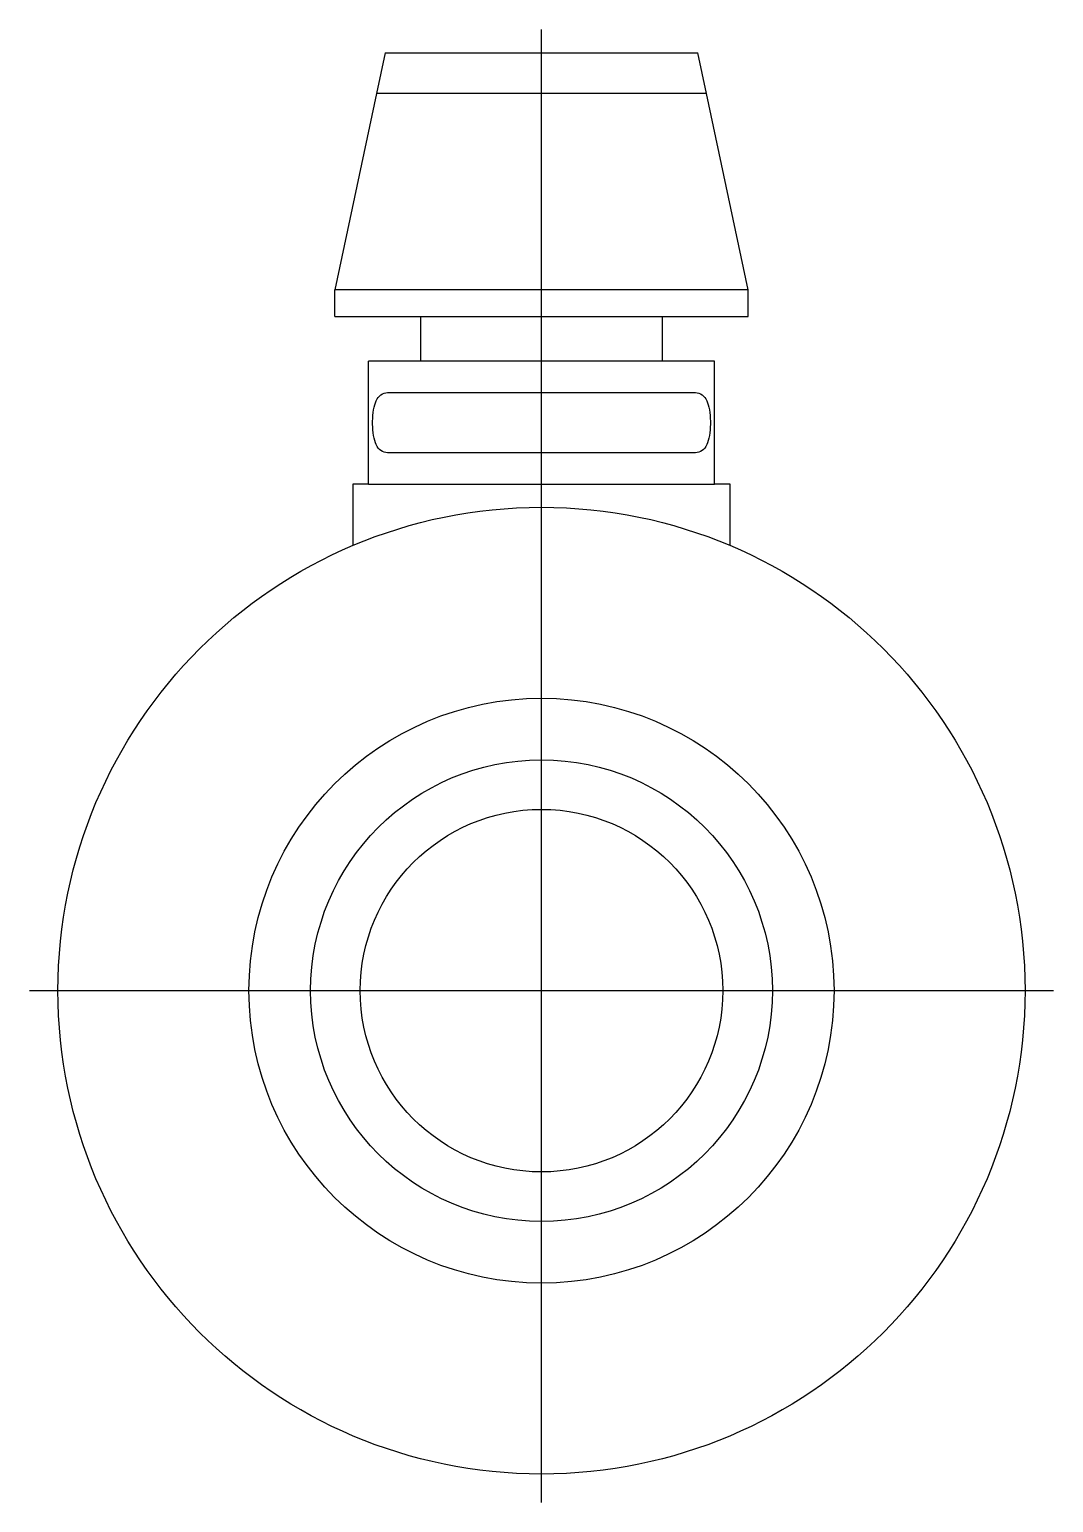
# Model space of a CAD drawing. Extents: x -2.12 to 2.12, y -2.12 to 3.98.
import ezdxf

# ---------------------------------------------------------------- set-up
doc = ezdxf.new("R2010")
doc.units = 0
doc.header["$MEASUREMENT"] = 0
doc.layers.get('0').update_dxf_attribs({"linetype": 'CONTINUOUS'})

msp = doc.modelspace()

# ---------------------------------------------------------------- linework, layer by layer
at = {"color": 3, "linetype": 'Continuous'}
for p, q in [((0, -2.118), (0, 3.977)), ((-2.118, 0), (2.118, 0))]:
    msp.add_line(p, q, dxfattribs=at)
at = {"color": 7, "linetype": 'Continuous'}
for p, q in [((-0.6465, 3.88), (-0.6823, 3.7114)), ((-0.6465, 3.88), (0.6465, 3.88)), ((0.6823, 3.7114), (0.6465, 3.88)), ((-0.6823, 3.7114), (-0.855, 2.899)), ((0.6823, 3.7114), (-0.6823, 3.7114)), ((0.855, 2.899), (0.6823, 3.7114)), ((0.855, 2.899), (-0.855, 2.899)), ((-0.855, 2.79), (-0.855, 2.899)), ((0.855, 2.79), (0.855, 2.899)), ((-0.855, 2.79), (0.855, 2.79)), ((-0.5005, 2.79), (-0.5005, 2.605)), ((0.5005, 2.605), (0.5005, 2.79)), ((-0.3575, 2.605), (-0.715, 2.605)), ((-0.715, 2.095), (-0.715, 2.605)), ((0.3575, 2.605), (-0.3575, 2.605)), ((0.715, 2.605), (0.3575, 2.605)), ((0.715, 2.095), (0.715, 2.605)), ((-0.6869, 2.4328), (-0.6835, 2.4409)), ((-0.6835, 2.4409), (-0.6796, 2.4482)), ((-0.6796, 2.4482), (-0.675, 2.4548)), ((-0.675, 2.4548), (-0.6699, 2.4604)), ((-0.6699, 2.4604), (-0.6642, 2.4651)), ((-0.6642, 2.4651), (-0.6579, 2.4689)), ((-0.6579, 2.4689), (-0.6512, 2.4717)), ((-0.6512, 2.4717), (-0.6441, 2.4736)), ((-0.6441, 2.4736), (-0.6366, 2.4747)), ((-0.6366, 2.4747), (-0.6291, 2.475)), ((-0.6291, 2.475), (-0.3575, 2.475)), ((-0.3575, 2.475), (0.3575, 2.475)), ((0.3575, 2.475), (0.6291, 2.475)), ((0.6291, 2.475), (0.6366, 2.4747)), ((0.6366, 2.4747), (0.644, 2.4736)), ((0.644, 2.4736), (0.6512, 2.4717)), ((0.6512, 2.4717), (0.6579, 2.4689)), ((0.6579, 2.4689), (0.6641, 2.4651)), ((0.6641, 2.4651), (0.6698, 2.4604)), ((0.6698, 2.4604), (0.675, 2.4548)), ((0.675, 2.4548), (0.6795, 2.4483)), ((0.6795, 2.4483), (0.6835, 2.4409)), ((0.6835, 2.4409), (0.6869, 2.4328)), ((-0.698, 2.3678), (-0.6973, 2.3798)), ((-0.6973, 2.3798), (-0.6961, 2.3916)), ((-0.6961, 2.3916), (-0.6945, 2.4029)), ((-0.6945, 2.4029), (-0.6925, 2.4137)), ((-0.6925, 2.4137), (-0.6899, 2.4237)), ((-0.6899, 2.4237), (-0.6869, 2.4328)), ((0.6869, 2.4328), (0.6899, 2.4238)), ((0.6899, 2.4238), (0.6924, 2.4138)), ((0.6924, 2.4138), (0.6945, 2.403)), ((0.6945, 2.403), (0.6961, 2.3916)), ((0.6961, 2.3916), (0.6973, 2.3799)), ((0.6973, 2.3799), (0.698, 2.3679)), ((-0.6984, 2.3559), (-0.698, 2.3678)), ((-0.6984, 2.3441), (-0.6984, 2.3559)), ((-0.698, 2.3321), (-0.6984, 2.3441)), ((-0.6973, 2.3201), (-0.698, 2.3321)), ((-0.6961, 2.3083), (-0.6973, 2.3201)), ((0.6973, 2.3201), (0.6961, 2.3084)), ((0.698, 2.3321), (0.6973, 2.3201)), ((0.698, 2.3679), (0.6984, 2.3559)), ((0.6984, 2.3441), (0.698, 2.3321)), ((0.6984, 2.3559), (0.6984, 2.3441)), ((-0.6945, 2.297), (-0.6961, 2.3083)), ((-0.6924, 2.2862), (-0.6945, 2.297)), ((-0.6899, 2.2762), (-0.6924, 2.2862)), ((-0.6869, 2.2672), (-0.6899, 2.2762)), ((-0.6835, 2.2591), (-0.6869, 2.2672)), ((-0.6795, 2.2517), (-0.6835, 2.2591)), ((0.6835, 2.2591), (0.6795, 2.2517)), ((0.6869, 2.2672), (0.6835, 2.2591)), ((0.6899, 2.2762), (0.6869, 2.2672)), ((0.6924, 2.2862), (0.6899, 2.2762)), ((0.6945, 2.297), (0.6924, 2.2862)), ((0.6961, 2.3084), (0.6945, 2.297)), ((-0.675, 2.2452), (-0.6795, 2.2517)), ((-0.6698, 2.2396), (-0.675, 2.2452)), ((-0.6641, 2.2349), (-0.6698, 2.2396)), ((-0.6579, 2.2311), (-0.6641, 2.2349)), ((-0.6512, 2.2283), (-0.6579, 2.2311)), ((-0.644, 2.2264), (-0.6512, 2.2283)), ((-0.6366, 2.2253), (-0.644, 2.2264)), ((-0.6291, 2.225), (-0.6366, 2.2253)), ((-0.3575, 2.225), (-0.6291, 2.225)), ((0.3575, 2.225), (-0.3575, 2.225)), ((0.6291, 2.225), (0.3575, 2.225)), ((0.6366, 2.2253), (0.6291, 2.225)), ((0.644, 2.2264), (0.6366, 2.2253)), ((0.6512, 2.2283), (0.644, 2.2264)), ((0.6579, 2.2311), (0.6512, 2.2283)), ((0.6641, 2.2349), (0.6579, 2.2311)), ((0.6698, 2.2396), (0.6641, 2.2349)), ((0.675, 2.2452), (0.6698, 2.2396)), ((0.6795, 2.2517), (0.675, 2.2452)), ((-0.715, 2.095), (-0.78, 2.095)), ((-0.78, 2.095), (-0.78, 1.8416)), ((-0.715, 2.095), (-0.3575, 2.095)), ((-0.3575, 2.095), (0.3575, 2.095)), ((0.3575, 2.095), (0.715, 2.095)), ((0.78, 2.095), (0.715, 2.095)), ((0.78, 1.8416), (0.78, 2.095))]:
    msp.add_line(p, q, dxfattribs=at)
for radius in [2, 1.21, 0.955, 0.75]:
    msp.add_circle((0, 0), radius, dxfattribs=at)

doc.saveas('drawing.dxf')
